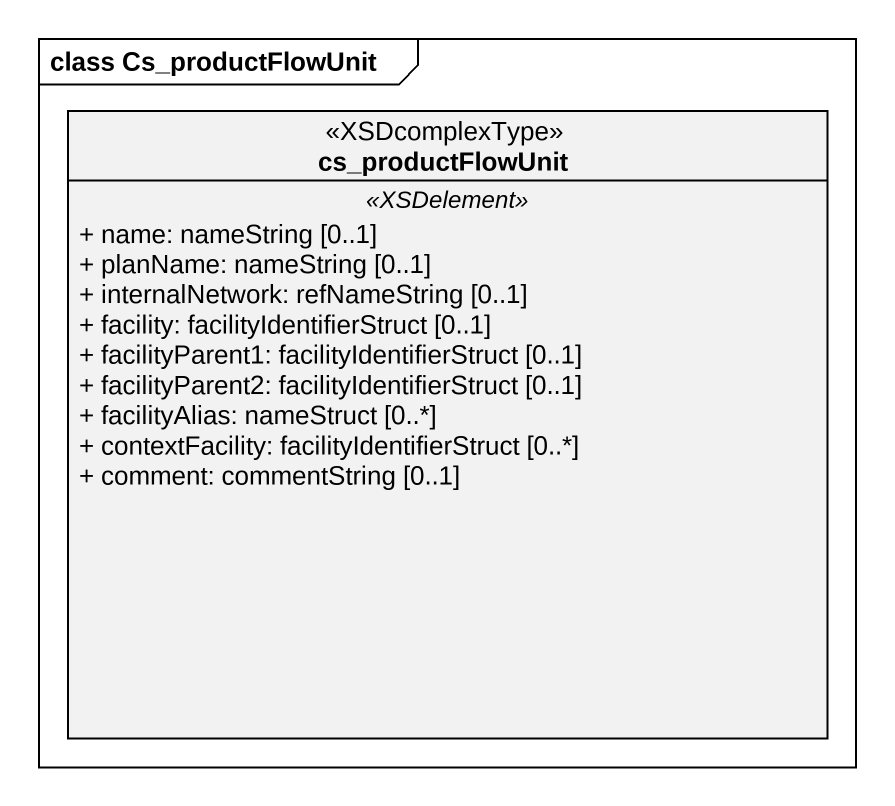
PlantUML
@startuml
mainframe class Cs_productFlowUnit
hide circle
hide empty members
skinparam classAttributeIconSize 0
class cs_productFlowUnit <<XSDcomplexType>> {
  .. <<XSDelement>> ..
  + name: nameString [0..1]
  + planName: nameString [0..1]
  + internalNetwork: refNameString [0..1]
  + facility: facilityIdentifierStruct [0..1]
  + facilityParent1: facilityIdentifierStruct [0..1]
  + facilityParent2: facilityIdentifierStruct [0..1]
  + facilityAlias: nameStruct [0..*]
  + contextFacility: facilityIdentifierStruct [0..*]
  + comment: commentString [0..1]
}
@enduml
